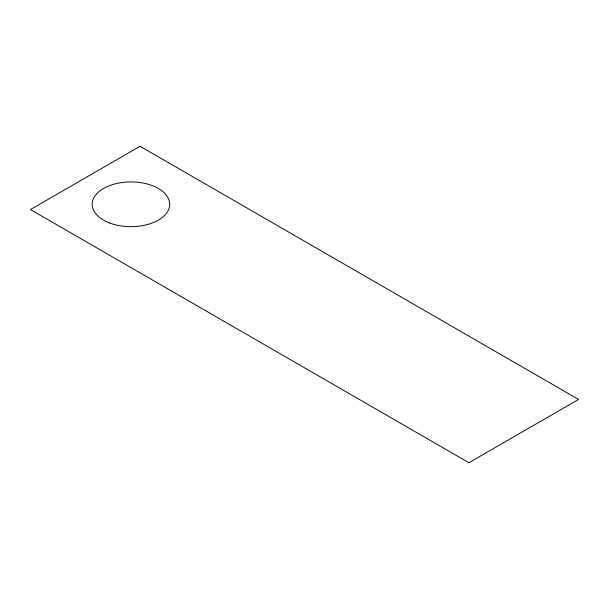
<?xml version="1.0" encoding="UTF-8"?>
<svg xmlns="http://www.w3.org/2000/svg" width="609" height="609" viewBox="0 0 609 609"><rect width="100%" height="100%" fill="white"/><g stroke="black" fill="none" stroke-linecap="round" stroke-linejoin="round"><path stroke-width="0.91" d="M140.07 146.282L30.45 209.565L468.93 462.718L578.55 399.435L140.07 146.282M109.209 222.825A38.755 22.373 0 0 0 169.591 205.888A38.755 22.373 0 0 0 113.997 184.169A38.755 22.373 0 0 0 109.209 222.825"/></g></svg>
